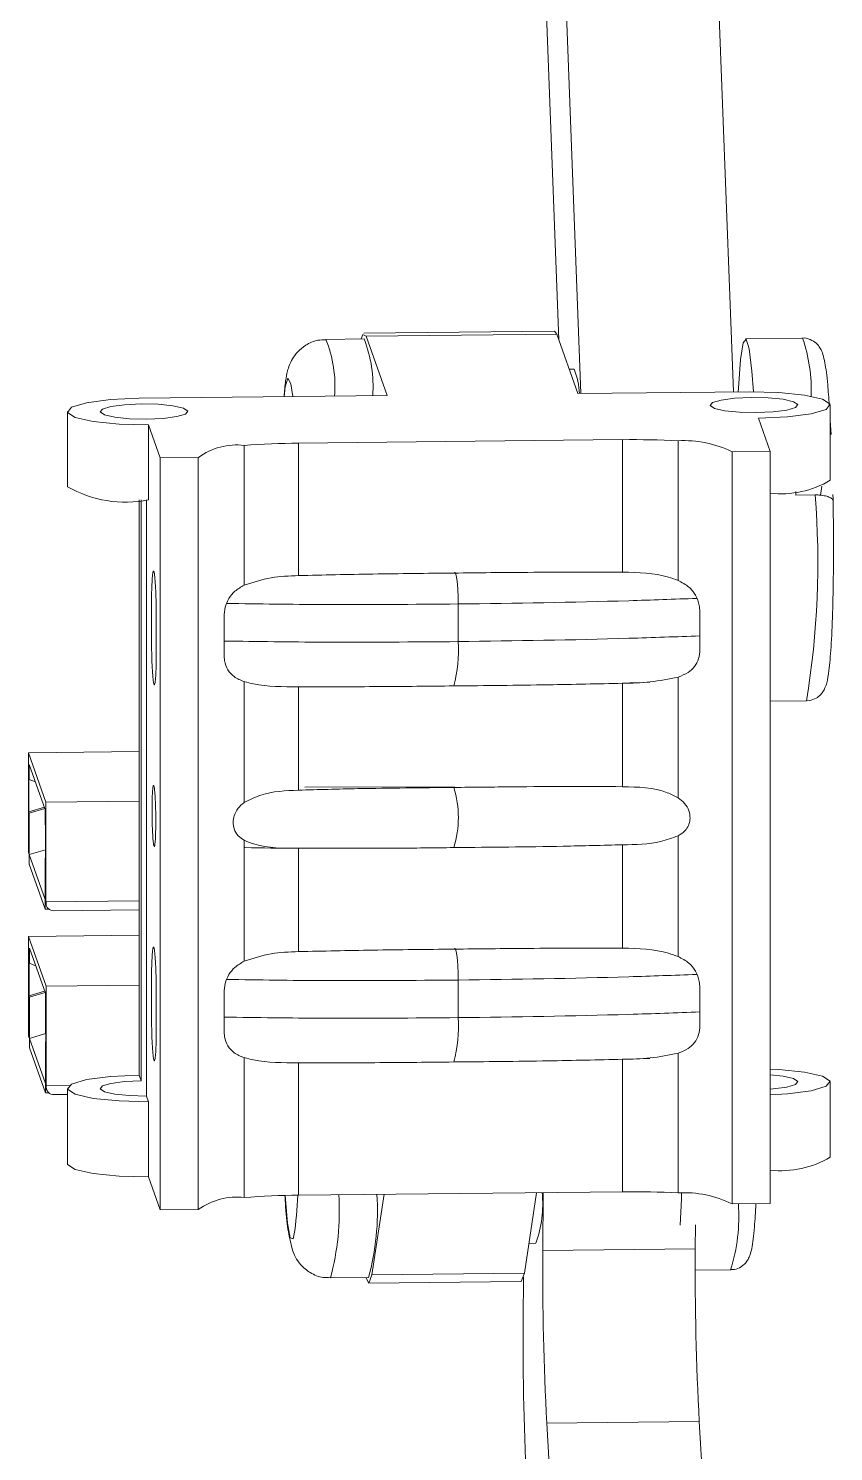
# Model space of a CAD drawing. Header units: millimetres. Extents: x 0 to 1189, y 0 to 841.
# Drawn here: x 293.15 to 297.36, y 553.22 to 560.67 of the extents above; entities that cross this region are included whole.
import ezdxf

# ---------------------------------------------------------------- set-up
doc = ezdxf.new("R2010")
doc.units = ezdxf.units.MM
doc.layers.get('0').update_dxf_attribs({"lineweight": 18})

msp = doc.modelspace()

# ---------------------------------------------------------------- linework, layer by layer
at = {"color": 7, "linetype": 'Continuous', "lineweight": 15}
for p, q in [((295.9243, 559.0429), (295.858, 560.7936)), ((295.9636, 560.7947), (296.0407, 558.7618)), ((296.7629, 560.7826), (296.8392, 558.7703)), ((295.9029, 559.0887), (294.9047, 559.0781)), ((295.9029, 559.0887), (295.9135, 559.0736)), ((294.9051, 559.0481), (294.7054, 559.046)), ((295.9135, 559.0736), (294.9154, 559.063)), ((295.0253, 558.751), (294.9154, 559.063)), ((295.9135, 559.0736), (296.0235, 558.7616)), ((297.201, 559.0525), (296.9015, 559.0494)), ((296.0048, 558.8898), (295.9784, 558.8895)), ((295.0253, 558.751), (293.7278, 558.7372)), ((296.9218, 558.7712), (296.0235, 558.7616)), ((293.3522, 558.6679), (293.3522, 558.274)), ((297.0317, 558.4592), (296.9707, 558.6325)), ((297.3462, 558.3079), (297.3462, 558.7018)), ((293.7766, 558.5986), (293.8377, 558.4252)), ((293.7766, 558.5986), (293.7766, 558.2046)), ((297.3501, 558.5469), (297.3462, 558.6197)), ((297.3485, 558.5732), (297.3462, 558.5807)), ((297.3462, 558.5582), (297.3485, 558.5732)), ((294.2775, 558.4906), (294.2775, 557.7583)), ((294.5619, 558.5025), (296.2587, 558.5206)), ((294.5619, 558.5025), (294.5619, 557.8087)), ((296.2587, 558.5206), (296.2587, 557.8268)), ((296.5493, 558.5148), (296.5493, 557.7829)), ((293.8377, 558.4252), (294.0373, 558.4274)), ((293.8377, 558.4252), (293.8377, 554.486)), ((294.0373, 558.4274), (294.0373, 554.4881)), ((296.8321, 558.4571), (297.0317, 558.4592)), ((296.8321, 558.4571), (296.8321, 554.5178)), ((297.0317, 558.4592), (297.0317, 554.52)), ((297.2952, 558.2297), (297.3024, 558.2763)), ((293.7278, 555.1919), (293.7278, 558.2046)), ((293.7381, 558.2046), (293.7381, 555.1625)), ((293.7662, 555.0827), (293.7662, 558.2046)), ((297.1661, 558.2499), (297.1665, 558.23)), ((297.1665, 558.23), (297.2663, 558.2311)), ((293.7925, 557.6672), (293.7925, 557.4703)), ((293.8169, 557.401), (293.8169, 557.5979)), ((294.1718, 557.3956), (294.1718, 557.5926)), ((295.3981, 557.4629), (295.3981, 557.6599)), ((296.6633, 557.619), (296.6633, 557.422)), ((294.2775, 557.2534), (294.2775, 556.6197)), ((294.5619, 557.2268), (294.5619, 556.6848)), ((296.2587, 557.2447), (296.2587, 556.703)), ((296.2965, 557.2463), (296.3317, 557.2475)), ((296.3317, 557.2475), (296.4017, 557.2498)), ((296.5493, 557.277), (296.5493, 556.6447)), ((297.0317, 557.1506), (297.2212, 557.1526)), ((293.7278, 556.8873), (293.148, 556.8812)), ((293.148, 556.8812), (293.148, 556.3592)), ((293.148, 556.8812), (293.2396, 556.6212)), ((293.1522, 556.8198), (293.2353, 556.5841)), ((293.1522, 556.8198), (293.1522, 556.741)), ((293.1498, 556.7479), (293.1522, 556.741)), ((293.1498, 556.7479), (293.1498, 556.5707)), ((293.1522, 556.741), (293.1846, 556.728)), ((295.3791, 556.702), (294.5956, 556.7001)), ((293.2396, 556.6212), (293.7278, 556.6264)), ((293.2396, 556.0992), (293.2396, 556.6212)), ((293.1498, 556.5707), (293.2314, 556.5952)), ((293.1498, 556.5707), (293.1522, 556.5638)), ((293.1522, 556.5638), (293.2339, 556.5882)), ((293.1522, 556.5638), (293.1522, 556.3471)), ((293.2353, 556.5053), (293.2353, 556.5841)), ((293.2353, 556.5053), (293.2378, 556.4984)), ((293.2363, 556.3723), (293.2363, 556.5024)), ((293.2378, 556.3211), (293.2378, 556.4984)), ((294.2775, 556.4224), (294.2775, 555.7887)), ((296.2587, 556.3989), (296.2587, 555.8572)), ((296.5493, 556.4457), (296.5493, 555.8133)), ((293.1522, 556.3471), (293.148, 556.3592)), ((293.1517, 556.3487), (293.1517, 556.3426)), ((293.1517, 556.3426), (293.1522, 556.336)), ((293.1522, 556.3471), (293.2363, 556.3723)), ((293.1522, 556.3471), (293.2353, 556.1114)), ((293.1522, 556.2979), (293.1522, 556.3471)), ((293.2378, 556.3291), (293.2353, 556.328)), ((293.2353, 556.1114), (293.2353, 556.328)), ((293.2353, 556.328), (293.2378, 556.3211)), ((293.2363, 556.3723), (293.2378, 556.3683)), ((293.2363, 556.3723), (293.2378, 556.3723)), ((294.5619, 556.381), (294.5619, 555.8391)), ((293.1522, 556.2979), (293.2353, 556.0621)), ((293.2396, 556.0992), (293.2353, 556.1114)), ((293.2353, 556.1114), (293.2353, 556.0621)), ((293.2373, 556.1057), (293.2373, 556.0996)), ((293.2399, 556.0923), (293.2373, 556.0996)), ((293.2396, 556.0992), (293.7278, 556.1044)), ((293.2399, 556.0992), (293.2399, 556.0923)), ((293.2353, 556.0621), (293.2541, 556.0623)), ((293.2395, 556.0867), (293.2421, 556.0794)), ((293.2798, 556.0533), (293.7278, 556.0581)), ((293.7278, 555.9246), (293.1489, 555.9184)), ((293.1489, 555.9184), (293.2406, 555.6584)), ((293.1489, 555.9184), (293.1489, 555.3965)), ((293.1532, 555.857), (293.2363, 555.6213)), ((293.1532, 555.857), (293.1532, 555.7783)), ((293.1508, 555.7852), (293.1532, 555.7783)), ((293.1508, 555.7852), (293.1508, 555.6079)), ((293.1532, 555.7783), (293.1856, 555.7652)), ((293.2406, 555.6584), (293.7278, 555.6636)), ((293.2406, 555.1365), (293.2406, 555.6584)), ((293.7925, 555.6976), (293.7925, 555.5006)), ((295.3981, 555.4933), (295.3981, 555.6903)), ((293.1508, 555.6079), (293.2324, 555.6324)), ((293.1508, 555.6079), (293.1532, 555.601)), ((293.1532, 555.601), (293.2348, 555.6255)), ((293.1532, 555.601), (293.1532, 555.3843)), ((293.2363, 555.5425), (293.2363, 555.6213)), ((293.8169, 555.4314), (293.8169, 555.6283)), ((294.1718, 555.426), (294.1718, 555.623)), ((296.6633, 555.6493), (296.6633, 555.4524)), ((293.2363, 555.5425), (293.2387, 555.5356)), ((293.2373, 555.4096), (293.2373, 555.5396)), ((293.2387, 555.3583), (293.2387, 555.5356)), ((293.1532, 555.3843), (293.1489, 555.3965)), ((293.1527, 555.3859), (293.1527, 555.3798)), ((293.1527, 555.3798), (293.1532, 555.3732)), ((293.1532, 555.3843), (293.2373, 555.4096)), ((293.1532, 555.3843), (293.2363, 555.1486)), ((293.1532, 555.3351), (293.1532, 555.3843)), ((293.2387, 555.3663), (293.2363, 555.3653)), ((293.2363, 555.1486), (293.2363, 555.3653)), ((293.2363, 555.3653), (293.2387, 555.3583)), ((293.2373, 555.4096), (293.2387, 555.4055)), ((293.2373, 555.4096), (293.2387, 555.4096)), ((293.1532, 555.3351), (293.2363, 555.0994)), ((294.2775, 555.2838), (294.2775, 554.5514)), ((296.3317, 555.2779), (296.4017, 555.2802)), ((296.5493, 555.3074), (296.5493, 554.5756)), ((294.5619, 555.2572), (294.5619, 554.5633)), ((296.2587, 555.2751), (296.2587, 554.5813)), ((296.2965, 555.2767), (296.3317, 555.2779)), ((293.2406, 555.1365), (293.2363, 555.1486)), ((293.2363, 555.1486), (293.2363, 555.0994)), ((293.2383, 555.1429), (293.2383, 555.1368)), ((293.2409, 555.1295), (293.2383, 555.1368)), ((293.2406, 555.1365), (293.3619, 555.1378)), ((293.2409, 555.1365), (293.2409, 555.1295)), ((293.7381, 555.1625), (293.7278, 555.1919)), ((297.3462, 554.7626), (297.3462, 555.1565)), ((293.2363, 555.0994), (293.2551, 555.0996)), ((293.2405, 555.1239), (293.2431, 555.1167)), ((293.2808, 555.0906), (293.3522, 555.0913)), ((293.3522, 555.1226), (293.3522, 554.7287)), ((293.7766, 555.0533), (293.7662, 555.0827)), ((293.7766, 555.0533), (293.7766, 554.6593)), ((293.7766, 554.6593), (293.8377, 554.486)), ((294.5619, 554.5633), (296.2587, 554.5813)), ((295.0098, 554.5681), (294.9458, 554.1465)), ((295.8083, 554.5765), (295.7443, 554.155)), ((295.8428, 554.5769), (295.8409, 554.2742)), ((293.8377, 554.486), (294.0373, 554.4881)), ((296.8321, 554.5178), (297.0317, 554.52)), ((296.6402, 554.4081), (296.6394, 554.2827)), ((295.768, 554.311), (295.8048, 554.3114)), ((294.5261, 554.292), (294.5297, 554.2751)), ((295.8409, 554.2742), (296.6394, 554.2827)), ((296.6391, 554.1702), (296.8245, 554.1722)), ((294.7286, 554.1299), (294.9282, 554.1321)), ((294.9286, 554.1021), (295.7271, 554.1106)), ((295.7443, 554.155), (294.9458, 554.1465)), ((295.7384, 553.9111), (295.7399, 554.1345)), ((296.6601, 553.3781), (295.8616, 553.3696)), ((295.8616, 553.3696), (295.9834, 551.3241)), ((296.6601, 553.3781), (296.7819, 551.3326))]:
    msp.add_line(p, q, dxfattribs=at)
at = {"color": 8, "linetype": 'Continuous', "lineweight": 15}
for p, q in [((293.1517, 556.3426), (293.1522, 556.341)), ((293.1527, 555.3798), (293.1532, 555.3782))]:
    msp.add_line(p, q, dxfattribs=at)
at = {"color": 7, "linetype": 'Continuous', "lineweight": 15}
for points in [[(294.9154, 559.063), (294.8982, 559.0719), (294.8904, 559.048)], [(296.8641, 558.7706), (296.8651, 558.7896), (296.8761, 558.9401), (296.8898, 559.0282), (296.9051, 559.0475), (296.9209, 558.9965), (296.936, 558.8789), (296.9449, 558.7713)], [(293.7278, 558.7372), (293.5768, 558.7303), (293.4526, 558.7139), (293.374, 558.6905), (293.3529, 558.6637), (293.3927, 558.6374), (293.4872, 558.6159), (293.622, 558.6022), (293.7766, 558.5986)], [(293.5226, 558.6655), (293.5455, 558.6504), (293.5998, 558.638), (293.6773, 558.6301), (293.7662, 558.628), (293.853, 558.632), (293.9245, 558.6414), (293.9697, 558.6549), (293.9818, 558.6703), (293.9589, 558.6854), (293.9046, 558.6978), (293.8271, 558.7057), (293.7381, 558.7078), (293.6514, 558.7038), (293.5799, 558.6944), (293.5347, 558.6809), (293.5226, 558.6655)], [(297.1758, 558.7043), (297.1529, 558.7193), (297.0986, 558.7318), (297.0211, 558.7396), (296.9322, 558.7417), (296.8454, 558.7377), (296.774, 558.7283), (296.7287, 558.7148), (296.7166, 558.6994), (296.7395, 558.6843), (296.7938, 558.6719), (296.8713, 558.6641), (296.9603, 558.662), (297.047, 558.6659), (297.1185, 558.6754), (297.1637, 558.6888), (297.1758, 558.7043)], [(296.9707, 558.6325), (297.1216, 558.6394), (297.2458, 558.6558), (297.3244, 558.6792), (297.3455, 558.7061), (297.3057, 558.7323), (297.2113, 558.7539), (297.0764, 558.7675), (296.9218, 558.7712)], [(295.3981, 557.6599), (295.3976, 557.698), (295.3963, 557.7333), (295.3942, 557.7643), (295.3914, 557.7899), (295.3879, 557.8091), (295.384, 557.821), (295.3797, 557.8253), (295.3753, 557.8218)], [(295.3981, 555.6903), (295.3976, 555.7284), (295.3963, 555.7637), (295.3942, 555.7947), (295.3914, 555.8203), (295.3879, 555.8395), (295.384, 555.8514), (295.3797, 555.8557), (295.3753, 555.8522)], [(297.0317, 555.2244), (297.0764, 555.2222), (297.2113, 555.2086), (297.3057, 555.187), (297.3455, 555.1608), (297.3244, 555.1339), (297.2458, 555.1105), (297.1216, 555.0941), (297.0317, 555.0887)], [(293.7766, 555.0533), (293.622, 555.0569), (293.4872, 555.0706), (293.3927, 555.0921), (293.3529, 555.1183), (293.374, 555.1452), (293.4526, 555.1686), (293.5768, 555.185), (293.7278, 555.1919)], [(293.7662, 555.0827), (293.6773, 555.0848), (293.5998, 555.0927), (293.5455, 555.1051), (293.5226, 555.1201), (293.5347, 555.1356), (293.5799, 555.1491), (293.6514, 555.1585), (293.7381, 555.1625)], [(297.0317, 555.1195), (297.047, 555.1206), (297.1185, 555.1301), (297.1637, 555.1435), (297.1758, 555.159), (297.1529, 555.174), (297.0986, 555.1865), (297.0317, 555.1936)], [(293.7766, 554.6593), (293.622, 554.663), (293.4872, 554.6766), (293.3927, 554.6982), (293.3529, 554.7244), (293.3522, 554.7287)], [(296.5675, 554.5745), (296.5665, 554.5424), (296.5603, 554.4073)], [(294.9458, 554.1465), (294.9293, 554.1022), (294.9136, 554.1319)], [(295.7443, 554.155), (295.7278, 554.1106), (295.7271, 554.1106)]]:
    msp.add_lwpolyline(points, dxfattribs=at)
at = {"color": 8, "linetype": 'Continuous', "lineweight": 15}
for points in [[(294.5316, 558.7458), (294.5211, 558.8138), (294.5064, 558.8435), (294.4927, 558.7978), (294.4863, 558.7453)], [(294.4911, 554.562), (294.5041, 554.4178), (294.5187, 554.3395)], [(294.5187, 554.3395), (294.5332, 554.3353), (294.5381, 554.3521)]]:
    msp.add_lwpolyline(points, dxfattribs=at)
for centre, radius, start, end in [((294.081, 558.7987), 0.6716, 355.6752, 21.60353), ((296.4012, 558.7782), 0.8456, 357.94239, 18.93563), ((292.8869, 557.8744), 4.394, 350.54624, 4.65643), ((293.4513, 554.4792), 1.3242, 344.70964, 3.74033), ((295.9269, 554.4524), 0.9403, 342.66298, 4.01123)]:
    msp.add_arc(centre, radius, start, end, dxfattribs=at)
at = {"color": 7, "linetype": 'Continuous', "lineweight": 15}
for centre, radius, start, end in [((294.281, 558.8009), 0.6712, 355.6688, 21.61217), ((295.6853, 558.7542), 0.3471, 1.23989, 23.00096), ((294.2395, 558.1477), 0.3451, 83.67721, 125.85395), ((294.6043, 554.0791), 4.4236, 90.54906, 94.23672), ((296.3109, 553.8245), 4.6963, 87.08917, 90.63627), ((296.5822, 557.9545), 0.5612, 63.56445, 93.36129), ((293.6575, 558.8093), 0.6163, 240.30054, 281.14466), ((297.0881, 558.7417), 0.5048, 263.59507, 300.75696), ((294.6361, 557.4207), 0.7632, 345.60585, 3.17357), ((294.86, 556.5416), 0.5389, 343.00074, 16.99926), ((293.2761, 556.0996), 0.0388, 180.00981, 199.40485), ((293.2791, 556.0925), 0.0392, 180.29153, 271.09789), ((294.6359, 555.4511), 0.7633, 345.60743, 3.17256), ((293.2771, 555.1368), 0.0388, 180.00981, 199.40485), ((293.28, 555.1297), 0.0392, 180.29876, 271.09066), ((297.0881, 555.1964), 0.5048, 263.59507, 300.75696), ((294.2394, 554.2085), 0.3451, 83.67403, 125.85181), ((294.6039, 550.1499), 4.4136, 90.54488, 94.24089), ((292.7697, 554.6224), 1.7889, 351.30773, 358.10427), ((293.6506, 554.4813), 1.3246, 344.71214, 3.73814), ((295.2127, 554.5197), 0.6277, 340.61689, 5.22365), ((296.3104, 549.8701), 4.7115, 87.09255, 90.62819), ((296.5823, 554.0154), 0.5611, 63.56117, 93.36458), ((310.4159, 554.1563), 14.5755, 179.53655, 183.09377), ((311.2105, 554.1646), 14.5716, 179.53589, 183.09405), ((310.3095, 553.793), 14.5716, 179.53589, 183.09405)]:
    msp.add_arc(centre, radius, start, end, dxfattribs=at)
for points, knots in [([(294.7054, 559.0426), (294.691, 559.0429), (294.6536, 559.0437), (294.6012, 559.019), (294.5569, 558.9825), (294.5292, 558.9437), (294.5129, 558.9084), (294.5014, 558.8702), (294.4928, 558.8261), (294.4885, 558.7748), (294.4859, 558.7453)], [0, 0, 0, 0, 0.0301074, 0.0781263, 0.1182721, 0.1543993, 0.18886, 0.2301966, 0.309125, 0.416646, 0.416646, 0.416646, 0.416646]), ([(297.3406, 558.702), (297.338, 558.7392), (297.3314, 558.8338), (297.3209, 558.9125), (297.3093, 558.9628), (297.2987, 558.9932), (297.2749, 559.0256), (297.2421, 559.0464), (297.2122, 559.0556), (297.1977, 559.052), (297.1966, 559.0517)], [0, 0, 0, 0, 0.0862451, 0.2193393, 0.2896302, 0.3388548, 0.3651777, 0.3906063, 0.416806, 0.4190259, 0.4190259, 0.4190259, 0.4190259]), ([(297.2257, 557.1535), (297.239, 557.1555), (297.2641, 557.1592), (297.2921, 557.18), (297.3097, 557.2018), (297.3212, 557.225), (297.3312, 557.2576), (297.3404, 557.3137), (297.3508, 557.4299), (297.3587, 557.605), (297.3629, 557.8186), (297.3634, 558.0344), (297.3612, 558.1728), (297.3602, 558.2332)], [0, 0, 0, 0, 0.03279, 0.062221, 0.090526, 0.123367, 0.177998, 0.306988, 0.476209, 0.654705, 0.82901, 1.00231, 1.136886, 1.136886, 1.136886, 1.136886]), ([(297.2663, 558.2311), (297.2711, 558.231), (297.2824, 558.231), (297.304, 558.2293), (297.3288, 558.2246), (297.3498, 558.216), (297.3604, 558.2064), (297.3606, 558.1998), (297.3607, 558.1972)], [0, 0, 0, 0, 0.0097325, 0.0230434, 0.0458266, 0.0685966, 0.0917353, 0.1077613, 0.1077613, 0.1077613, 0.1077613]), ([(293.8169, 557.5979), (293.8168, 557.6205), (293.8165, 557.6656), (293.8144, 557.7306), (293.8113, 557.7842), (293.8074, 557.8207), (293.8033, 557.836), (293.7992, 557.8284), (293.7959, 557.7988), (293.7935, 557.7505), (293.7926, 557.7029), (293.7925, 557.6741), (293.7925, 557.6672)], [0, 0, 0, 0, 0.0432338, 0.0864564, 0.1296662, 0.172832, 0.2159624, 0.2590825, 0.3022133, 0.3453767, 0.3885725, 0.4021162, 0.4021162, 0.4021162, 0.4021162]), ([(294.5619, 557.8087), (294.6913, 557.8116), (294.9624, 557.8179), (295.2336, 557.8204), (295.3753, 557.8218)], [0, 0, 0, 0, 0.3884019, 0.813525, 0.813525, 0.813525, 0.813525]), ([(295.3753, 557.8218), (295.5046, 557.8233), (295.7991, 557.8268), (296.0935, 557.8268), (296.2587, 557.8268)], [0, 0, 0, 0, 0.3878551, 0.8834371, 0.8834371, 0.8834371, 0.8834371]), ([(296.2587, 557.8268), (296.3411, 557.8249), (296.4417, 557.8226), (296.5328, 557.789), (296.5493, 557.7829)], [0, 0, 0, 0, 0.2418748, 0.2955543, 0.2955543, 0.2955543, 0.2955543]), ([(294.1718, 557.5926), (294.1731, 557.6094), (294.1756, 557.6431), (294.1962, 557.6901), (294.2293, 557.7312), (294.2605, 557.7487), (294.2775, 557.7583)], [0, 0, 0, 0, 0.0490845, 0.0980979, 0.1481281, 0.2077969, 0.2077969, 0.2077969, 0.2077969]), ([(294.2775, 557.7583), (294.3236, 557.7735), (294.4141, 557.8034), (294.5133, 557.8069), (294.5619, 557.8087)], [0, 0, 0, 0, 0.1482533, 0.2903253, 0.2903253, 0.2903253, 0.2903253]), ([(296.5493, 557.7829), (296.5691, 557.7727), (296.6052, 557.754), (296.6428, 557.7072), (296.6609, 557.6603), (296.6626, 557.6303), (296.6633, 557.619)], [0, 0, 0, 0, 0.0668691, 0.1224483, 0.1782732, 0.2119083, 0.2119083, 0.2119083, 0.2119083]), ([(293.7925, 557.4703), (293.7926, 557.4477), (293.7929, 557.4026), (293.795, 557.3377), (293.7981, 557.284), (293.802, 557.2475), (293.8062, 557.2321), (293.8102, 557.2397), (293.8136, 557.2694), (293.8159, 557.3177), (293.8168, 557.3653), (293.8169, 557.3941), (293.8169, 557.401)], [0, 0, 0, 0, 0.0432188, 0.0864403, 0.1296421, 0.1728196, 0.2159632, 0.2590873, 0.3022083, 0.3453582, 0.3885544, 0.4021148, 0.4021148, 0.4021148, 0.4021148]), ([(294.2775, 557.2534), (294.2588, 557.2608), (294.2247, 557.2745), (294.1902, 557.3131), (294.1739, 557.3554), (294.1723, 557.3847), (294.1718, 557.3956)], [0, 0, 0, 0, 0.0604238, 0.1107273, 0.1612535, 0.1912693, 0.1912693, 0.1912693, 0.1912693]), ([(296.6633, 557.422), (296.6619, 557.4055), (296.6591, 557.3725), (296.6366, 557.3309), (296.6007, 557.297), (296.5675, 557.2841), (296.5493, 557.277)], [0, 0, 0, 0, 0.0467388, 0.0934242, 0.1410747, 0.1987334, 0.1987334, 0.1987334, 0.1987334]), ([(294.5619, 557.2268), (294.4804, 557.2265), (294.3807, 557.2261), (294.2935, 557.2492), (294.2775, 557.2534)], [0, 0, 0, 0, 0.2340317, 0.2866259, 0.2866259, 0.2866259, 0.2866259]), ([(295.3753, 557.2309), (295.246, 557.2294), (294.9749, 557.2263), (294.7037, 557.2266), (294.5619, 557.2268)], [0, 0, 0, 0, 0.3878529, 0.813429, 0.813429, 0.813429, 0.813429]), ([(296.2587, 557.2447), (296.1291, 557.2418), (295.8347, 557.2351), (295.5402, 557.2325), (295.3753, 557.2309)], [0, 0, 0, 0, 0.3887773, 0.8835329, 0.8835329, 0.8835329, 0.8835329]), ([(296.5493, 557.277), (296.501, 557.2671), (296.407, 557.2477), (296.3072, 557.2457), (296.2587, 557.2447)], [0, 0, 0, 0, 0.1505562, 0.2930582, 0.2930582, 0.2930582, 0.2930582]), ([(293.7949, 556.577), (293.7951, 556.559), (293.7953, 556.5229), (293.797, 556.4709), (293.7994, 556.428), (293.8025, 556.3988), (293.8059, 556.3865), (293.8091, 556.3926), (293.8118, 556.4163), (293.8137, 556.455), (293.8146, 556.5043), (293.8144, 556.5588), (293.8131, 556.6121), (293.8108, 556.6584), (293.8079, 556.6924), (293.8046, 556.7102), (293.8013, 556.7098), (293.7984, 556.6915), (293.7962, 556.657), (293.7951, 556.6163), (293.795, 556.5879), (293.7949, 556.577)], [0, 0, 0, 0, 0.0345858, 0.0691719, 0.1037457, 0.138298, 0.1728173, 0.2073243, 0.2418322, 0.2763598, 0.3109284, 0.3455194, 0.3801135, 0.414702, 0.449254, 0.4837754, 0.5182799, 0.5527874, 0.587317, 0.6218806, 0.6435227, 0.6435227, 0.6435227, 0.6435227]), ([(294.5619, 556.6848), (294.6655, 556.6877), (294.9359, 556.6952), (295.207, 556.6973), (295.3745, 556.6991), (295.3753, 556.6991)], [0, 0, 0, 0, 0.3109758, 0.8113045, 0.813552, 0.813552, 0.813552, 0.813552]), ([(295.3753, 556.6991), (295.4787, 556.7002), (295.6777, 556.7022), (295.9722, 556.705), (296.1632, 556.7036), (296.2587, 556.703)], [0, 0, 0, 0, 0.3102839, 0.5968504, 0.8834421, 0.8834421, 0.8834421, 0.8834421]), ([(296.2587, 556.703), (296.3397, 556.7013), (296.4425, 556.6993), (296.5307, 556.6542), (296.5493, 556.6447)], [0, 0, 0, 0, 0.2363582, 0.2996672, 0.2996672, 0.2996672, 0.2996672]), ([(294.2775, 556.4224), (294.2662, 556.4296), (294.2437, 556.4442), (294.2234, 556.4784), (294.2175, 556.5163), (294.2235, 556.5514), (294.2397, 556.5852), (294.2599, 556.607), (294.2746, 556.6176), (294.2775, 556.6197)], [0, 0, 0, 0, 0.0425232, 0.0853865, 0.1221268, 0.1538825, 0.1856401, 0.228767, 0.2394196, 0.2394196, 0.2394196, 0.2394196]), ([(294.2775, 556.6197), (294.3061, 556.6342), (294.3926, 556.6782), (294.494, 556.6822), (294.5619, 556.6848)], [0, 0, 0, 0, 0.097468, 0.2950587, 0.2950587, 0.2950587, 0.2950587]), ([(296.5493, 556.6447), (296.5613, 556.6358), (296.5853, 556.618), (296.6074, 556.5796), (296.6139, 556.5403), (296.6076, 556.5062), (296.5904, 556.4754), (296.5688, 556.4565), (296.5529, 556.4477), (296.5493, 556.4457)], [0, 0, 0, 0, 0.0436237, 0.0876166, 0.1251747, 0.1575735, 0.1899153, 0.2337082, 0.2462369, 0.2462369, 0.2462369, 0.2462369]), ([(294.5619, 556.381), (294.4818, 556.3805), (294.38, 556.3798), (294.2955, 556.4149), (294.2775, 556.4224)], [0, 0, 0, 0, 0.2277895, 0.2898124, 0.2898124, 0.2898124, 0.2898124]), ([(296.2587, 556.3989), (296.1549, 556.3961), (295.8612, 556.388), (295.5667, 556.3861), (295.376, 556.384), (295.3753, 556.384)], [0, 0, 0, 0, 0.3113654, 0.8813649, 0.883559, 0.883559, 0.883559, 0.883559]), ([(296.5493, 556.4457), (296.5191, 556.4346), (296.4287, 556.4016), (296.3267, 556.4), (296.2587, 556.3989)], [0, 0, 0, 0, 0.0990665, 0.2963603, 0.2963603, 0.2963603, 0.2963603]), ([(294.2816, 556.3838), (294.3717, 556.382), (294.4748, 556.3801), (294.5784, 556.3804), (294.5915, 556.3804)], [0, 0, 0, 0, 0.2706917, 0.3099484, 0.3099484, 0.3099484, 0.3099484]), ([(295.3753, 556.384), (295.2719, 556.3828), (295.0007, 556.3796), (294.7296, 556.3805), (294.5619, 556.381)], [0, 0, 0, 0, 0.3102789, 0.8134262, 0.8134262, 0.8134262, 0.8134262]), ([(293.8169, 555.6283), (293.8168, 555.6509), (293.8165, 555.696), (293.8144, 555.7609), (293.8113, 555.8146), (293.8074, 555.8511), (293.8033, 555.8664), (293.7992, 555.8588), (293.7959, 555.8292), (293.7935, 555.7808), (293.7926, 555.7333), (293.7925, 555.7045), (293.7925, 555.6976)], [0, 0, 0, 0, 0.0432264, 0.0864565, 0.1296605, 0.1728306, 0.2159612, 0.2590778, 0.3022123, 0.3453759, 0.388572, 0.4021158, 0.4021158, 0.4021158, 0.4021158]), ([(294.2775, 555.7887), (294.3236, 555.8039), (294.4141, 555.8337), (294.5133, 555.8373), (294.5619, 555.8391)], [0, 0, 0, 0, 0.1482512, 0.2903227, 0.2903227, 0.2903227, 0.2903227]), ([(294.5619, 555.8391), (294.6913, 555.842), (294.9624, 555.8483), (295.2336, 555.8508), (295.3753, 555.8522)], [0, 0, 0, 0, 0.3884021, 0.8135248, 0.8135248, 0.8135248, 0.8135248]), ([(295.3753, 555.8522), (295.5046, 555.8537), (295.7991, 555.8572), (296.0935, 555.8572), (296.2587, 555.8572)], [0, 0, 0, 0, 0.387855, 0.8834372, 0.8834372, 0.8834372, 0.8834372]), ([(296.2587, 555.8572), (296.3411, 555.8553), (296.4417, 555.853), (296.5328, 555.8194), (296.5493, 555.8133)], [0, 0, 0, 0, 0.2418738, 0.2955543, 0.2955543, 0.2955543, 0.2955543]), ([(296.5493, 555.8133), (296.5691, 555.8031), (296.6052, 555.7844), (296.6428, 555.7376), (296.6609, 555.6907), (296.6626, 555.6606), (296.6633, 555.6493)], [0, 0, 0, 0, 0.0668738, 0.1224443, 0.1782696, 0.211917, 0.211917, 0.211917, 0.211917]), ([(294.1718, 555.623), (294.1731, 555.6398), (294.1756, 555.6735), (294.1962, 555.7205), (294.2293, 555.7616), (294.2605, 555.7791), (294.2775, 555.7887)], [0, 0, 0, 0, 0.0490735, 0.0980986, 0.148129, 0.207796, 0.207796, 0.207796, 0.207796]), ([(293.7925, 555.5006), (293.7926, 555.4781), (293.7929, 555.433), (293.795, 555.368), (293.7981, 555.3144), (293.802, 555.2778), (293.8062, 555.2625), (293.8102, 555.2701), (293.8136, 555.2998), (293.8159, 555.3481), (293.8168, 555.3957), (293.8169, 555.4245), (293.8169, 555.4314)], [0, 0, 0, 0, 0.0432186, 0.08644, 0.12965, 0.1728273, 0.2159691, 0.2590884, 0.3022125, 0.3453623, 0.3885583, 0.4021186, 0.4021186, 0.4021186, 0.4021186]), ([(296.6633, 555.4524), (296.6619, 555.4359), (296.6591, 555.4029), (296.6366, 555.3613), (296.6007, 555.3274), (296.5675, 555.3145), (296.5493, 555.3074)], [0, 0, 0, 0, 0.0467398, 0.0934227, 0.1410752, 0.1987334, 0.1987334, 0.1987334, 0.1987334]), ([(294.2775, 555.2838), (294.2588, 555.2912), (294.2247, 555.3048), (294.1902, 555.3435), (294.1739, 555.3857), (294.1723, 555.4151), (294.1718, 555.426)], [0, 0, 0, 0, 0.0604269, 0.1107349, 0.1612524, 0.1912788, 0.1912788, 0.1912788, 0.1912788]), ([(294.5619, 555.2572), (294.4804, 555.2569), (294.3807, 555.2565), (294.2935, 555.2795), (294.2775, 555.2838)], [0, 0, 0, 0, 0.2340311, 0.2866253, 0.2866253, 0.2866253, 0.2866253]), ([(296.5493, 555.3074), (296.501, 555.2975), (296.407, 555.278), (296.3072, 555.2761), (296.2587, 555.2751)], [0, 0, 0, 0, 0.1505562, 0.2930582, 0.2930582, 0.2930582, 0.2930582]), ([(295.3753, 555.2613), (295.246, 555.2598), (294.9749, 555.2567), (294.7037, 555.257), (294.5619, 555.2572)], [0, 0, 0, 0, 0.3878532, 0.8134289, 0.8134289, 0.8134289, 0.8134289]), ([(296.2587, 555.2751), (296.1291, 555.2722), (295.8347, 555.2655), (295.5402, 555.2628), (295.3753, 555.2613)], [0, 0, 0, 0, 0.3887779, 0.8835332, 0.8835332, 0.8835332, 0.8835332]), ([(294.4909, 554.5603), (294.4917, 554.548), (294.4959, 554.474), (294.5039, 554.386), (294.519, 554.322), (294.5261, 554.292)], [0, 0, 0, 0, 0.0261284, 0.1561973, 0.2711456, 0.2711456, 0.2711456, 0.2711456]), ([(296.825, 554.1744), (296.8313, 554.174), (296.8508, 554.1728), (296.8794, 554.1869), (296.9033, 554.2079), (296.9179, 554.2301), (296.9286, 554.2556), (296.939, 554.2993), (296.9487, 554.3747), (296.9542, 554.4762), (296.9566, 554.5192)], [0, 0, 0, 0, 0.011674, 0.035907, 0.0571079, 0.0788083, 0.1070904, 0.1644689, 0.3046838, 0.4073324, 0.4073324, 0.4073324, 0.4073324]), ([(294.5297, 554.2751), (294.5341, 554.2637), (294.5427, 554.2411), (294.573, 554.1954), (294.6228, 554.1545), (294.6793, 554.1301), (294.7163, 554.1326), (294.7287, 554.1335)], [0, 0, 0, 0, 0.053378, 0.1051128, 0.1649666, 0.2303549, 0.263248, 0.263248, 0.263248, 0.263248])]:
    msp.add_open_spline(points, degree=3, knots=knots, dxfattribs=at)
at = {"color": 8, "linetype": 'Continuous', "lineweight": 15}
for points, knots in [([(295.3981, 557.6599), (295.6971, 557.664), (296.1168, 557.6698), (296.5281, 557.685), (296.6464, 557.6893)], [0, 0, 0, 0, 0.889695, 1.248686, 1.248686, 1.248686, 1.248686]), ([(294.1869, 557.6628), (294.3555, 557.6604), (294.7587, 557.6546), (295.1629, 557.6579), (295.3981, 557.6599)], [0, 0, 0, 0, 0.506489, 1.211173, 1.211173, 1.211173, 1.211173]), ([(294.1718, 557.466), (294.3454, 557.4635), (294.7536, 557.4576), (295.1629, 557.461), (295.3981, 557.4629)], [0, 0, 0, 0, 0.521668, 1.226343, 1.226343, 1.226343, 1.226343]), ([(295.3981, 557.4629), (295.6971, 557.4671), (296.1225, 557.473), (296.5394, 557.4884), (296.6633, 557.493)], [0, 0, 0, 0, 0.889585, 1.265623, 1.265623, 1.265623, 1.265623]), ([(294.1869, 555.6932), (294.3555, 555.6908), (294.7587, 555.685), (295.1629, 555.6883), (295.3981, 555.6903)], [0, 0, 0, 0, 0.506489, 1.211173, 1.211173, 1.211173, 1.211173]), ([(295.3981, 555.6903), (295.6971, 555.6944), (296.1168, 555.7002), (296.5281, 555.7154), (296.6464, 555.7197)], [0, 0, 0, 0, 0.889695, 1.248686, 1.248686, 1.248686, 1.248686]), ([(295.3981, 555.4933), (295.6971, 555.4975), (296.1225, 555.5034), (296.5394, 555.5188), (296.6633, 555.5233)], [0, 0, 0, 0, 0.889584, 1.265623, 1.265623, 1.265623, 1.265623]), ([(294.1718, 555.4964), (294.3454, 555.4939), (294.7536, 555.488), (295.1629, 555.4914), (295.3981, 555.4933)], [0, 0, 0, 0, 0.521668, 1.226343, 1.226343, 1.226343, 1.226343])]:
    msp.add_open_spline(points, degree=3, knots=knots, dxfattribs=at)

doc.saveas('drawing.dxf')
